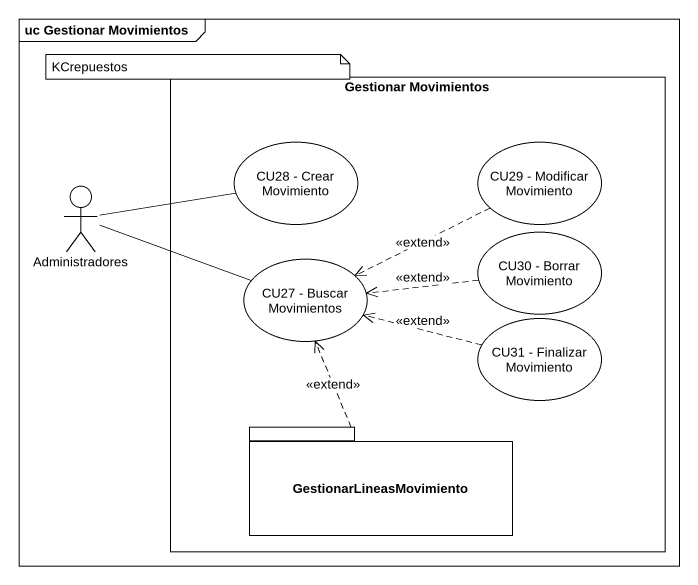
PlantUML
@startuml
mainframe uc Gestionar Movimientos
rectangle "Gestionar Movimientos" as Gestionar_Movimientos {
  usecase "CU28 - Crear Movimiento" as CU28_Crear_Movimiento
  usecase "CU29 - Modificar Movimiento" as CU29_Modificar_Movimiento
  usecase "CU27 - Buscar Movimientos" as CU27_Buscar_Movimientos
  usecase "CU30 - Borrar Movimiento" as CU30_Borrar_Movimiento
  usecase "CU31 - Finalizar Movimiento" as CU31_Finalizar_Movimiento
  package GestionarLineasMovimiento {
  }
}
actor Administradores
CU28_Crear_Movimiento -left- Administradores
CU29_Modificar_Movimiento .left.> CU27_Buscar_Movimientos : <<extend>>
Administradores -right- CU27_Buscar_Movimientos
CU30_Borrar_Movimiento .left.> CU27_Buscar_Movimientos : <<extend>>
CU31_Finalizar_Movimiento .left.> CU27_Buscar_Movimientos : <<extend>>
GestionarLineasMovimiento .up.> CU27_Buscar_Movimientos : <<extend>>
note as N1
  KCrepuestos
end note
@enduml
